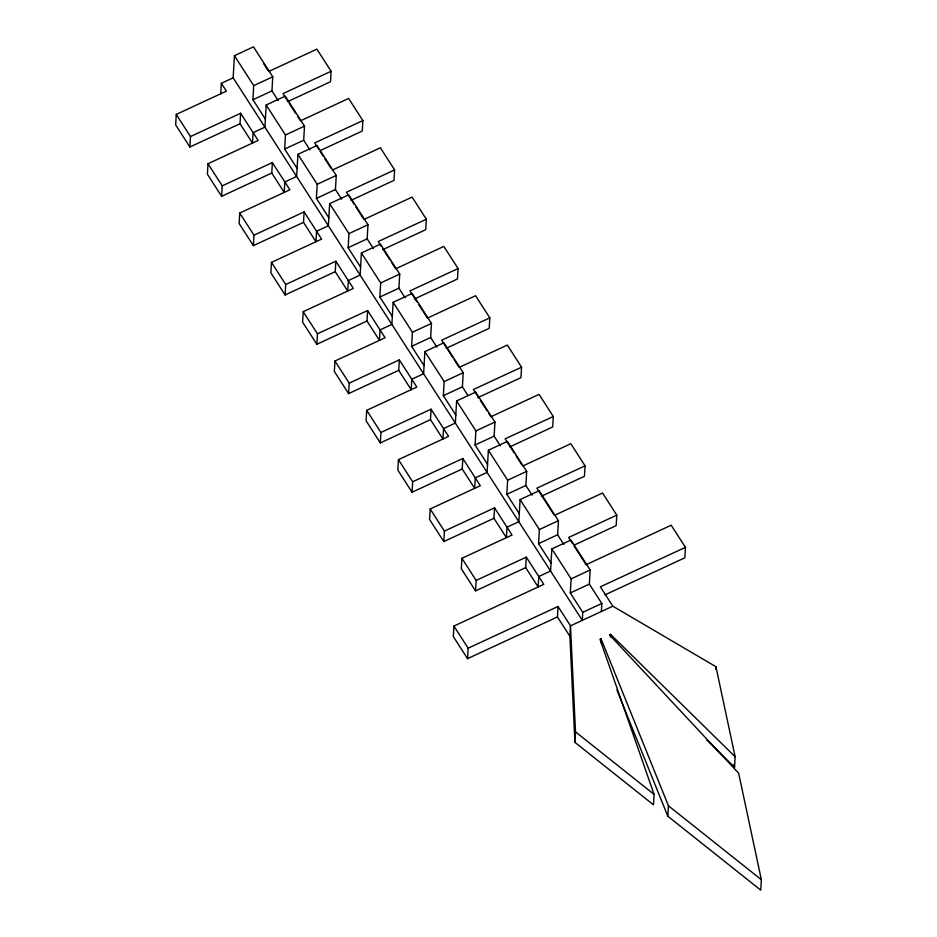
<?xml version="1.0" encoding="UTF-8"?>
<svg xmlns="http://www.w3.org/2000/svg" width="937" height="937" viewBox="0 0 937 937"><rect width="100%" height="100%" fill="white"/><g stroke="black" fill="none" stroke-linecap="round" stroke-linejoin="round"><path stroke-width="1.41" d="M278.184 100.587L271.953 90.912L272.761 76.811L253.482 46.85L234.437 55.693L233.161 77.83L221.355 83.311L226.391 91.135L176.25 114.419L175.652 124.879L189.883 147.004L240.024 123.719L240.633 113.26L190.492 136.544L189.883 147.004M240.633 113.26L258.132 140.456L207.991 163.741L207.393 174.2L221.624 196.325L271.765 173.04L272.374 162.581L222.233 185.854L221.624 196.325M220.745 93.77L221.355 83.311M272.374 162.581L289.873 189.778L239.731 213.062L239.134 223.521L253.365 245.635L303.506 222.362L304.115 211.903L253.974 235.175L253.365 245.635M265.37 119.116L252.908 99.744L253.716 85.654L234.437 55.693M309.924 149.908L303.693 140.222L304.502 126.132L285.223 96.171L266.178 105.014L264.902 127.151L253.095 132.632L252.486 143.092L240.024 123.719M304.115 211.903L321.614 239.099L271.472 262.372L270.875 272.843L285.106 294.956L335.247 271.683L335.856 261.224L285.715 284.497L285.106 294.956M297.111 168.426L284.649 149.065L285.457 134.975L266.178 105.014M341.665 199.23L335.434 189.543L336.242 175.453L316.964 145.493L297.919 154.336L296.642 176.472L284.836 181.942L284.227 192.413L271.765 173.04M335.856 261.224L353.354 288.42L303.213 311.693L302.616 322.152L316.847 344.277L366.988 321.004L367.597 310.545L317.456 333.818L316.847 344.277M328.84 217.747L316.39 198.386L317.198 184.284L297.919 154.336M268.72 71.493L316.893 49.134L331.124 71.259L330.527 81.718L287.565 101.664M373.406 248.551L367.175 238.865L367.983 224.775L348.705 194.814L329.66 203.657L328.383 225.782L316.577 231.263L315.968 241.723L303.506 222.362M367.597 310.545L385.095 337.742L334.954 361.014L334.345 371.474L348.587 393.599L398.729 370.326L399.338 359.867L349.196 383.139L348.587 393.599M360.581 267.068L348.131 247.708L348.939 233.606L329.66 203.657M297.579 116.34L300.461 120.814L348.634 98.455L362.865 120.58L362.268 131.039L320.606 150.377M405.147 297.872L398.916 288.186L399.724 274.084L380.445 244.135L361.401 252.978L360.124 275.103L348.318 280.585L347.709 291.044L335.247 271.683M399.338 359.867L416.836 387.063L366.695 410.336L366.086 420.795L380.328 442.92L430.47 419.647L431.079 409.188L380.926 432.461L380.328 442.92M392.322 316.39L379.86 297.029L380.68 282.927L361.401 252.978M332.202 170.136L380.375 147.777L394.606 169.902L394.008 180.361L351.047 200.307M436.888 347.194L430.657 337.507L431.465 323.406L412.186 293.457L393.142 302.3L391.865 324.425L380.059 329.906L379.45 340.365L366.988 321.004M431.079 409.188L448.577 436.384L398.436 459.657L397.827 470.116L412.069 492.241L462.21 468.968L462.819 458.509L412.667 481.782L412.069 492.241M424.063 365.711L411.601 346.35L412.421 332.248L393.142 302.3M363.943 219.457L412.116 197.098L426.347 219.223L425.749 229.682L382.788 249.617M467.844 395.297L462.398 386.829L463.206 372.727L443.927 342.778L424.883 351.609L423.606 373.746L411.8 379.227L411.191 389.687L398.729 370.326M462.819 458.509L480.318 485.706L430.177 508.978L429.568 519.438L443.81 541.563L493.951 518.29L494.56 507.831L444.407 531.103L443.81 541.563M455.804 415.032L443.342 395.672L444.161 381.57L424.883 351.609M391.361 262.055L395.683 268.778L443.845 246.419L458.088 268.544L457.49 279.003L414.529 298.938M500.37 445.836L494.139 436.15L494.947 422.048L475.668 392.099L456.624 400.931L455.347 423.067L443.541 428.549L442.932 439.008L430.47 419.647M526.289 557.152L525.692 567.611L475.551 590.884L476.148 580.425L526.289 557.152L543.8 584.348L453.906 626.068L453.309 636.528L467.54 658.652L557.433 616.933L558.03 606.473L468.149 648.193L467.54 658.652M494.56 507.831L512.059 535.027L461.918 558.3L461.309 568.759L475.551 590.884M487.545 464.354L475.082 444.993L475.902 430.891L456.624 400.931M423.102 311.377L427.424 318.1L475.586 295.741L489.828 317.866L489.219 328.325L446.27 348.259M532.099 495.158L525.868 485.471L526.688 471.37L507.409 441.409L488.364 450.252L487.088 472.389L475.27 477.87L474.672 488.329L462.21 468.968M519.285 513.675L506.823 494.314L507.643 480.212L488.364 450.252M454.117 359.585L459.165 367.421L507.327 345.062L521.569 367.187L520.96 377.646L478.011 397.581M563.84 544.479L557.609 534.793L558.429 520.691L539.15 490.73L520.105 499.573L518.829 521.71L507.011 527.191L506.413 537.651L493.951 518.29M551.026 562.996L538.564 543.636L539.384 529.534L520.105 499.573M488.739 413.381L490.906 416.742L539.068 394.383L553.31 416.508L552.701 426.967L509.74 446.902M601.355 611.51L601.812 603.475L589.35 584.114L590.169 570.012L570.891 540.052L551.834 548.895L550.569 571.031L538.752 576.513L538.154 586.972L525.692 567.611M233.161 77.83L582.299 620.353L582.767 612.318L570.305 592.957L571.125 578.855L551.834 548.895M706.51 739.68L734.538 767.216L735.135 756.756L610.584 634.361L609.507 634.864L738.649 773.189L761.348 879.691L760.75 890.15L667.823 816.244L668.432 805.785L601.05 638.788L599.973 639.292L654.085 794.377L653.487 804.836L574.908 742.338L569.895 636.293L570.492 625.834L558.03 606.473M522.647 466.064L570.809 443.705L585.051 465.83L584.442 476.289L541.481 496.223M574.908 742.338L575.505 731.879L570.492 625.834L612.821 606.18L715.938 666.699L735.135 756.756M600.828 642.712L601.05 638.788M585.051 465.83L536.878 488.177L554.388 515.373L602.55 493.026L616.792 515.139L616.183 525.61L574.533 544.936M610.444 636.984L610.584 634.361M574.076 545.978L586.129 564.695L671.197 525.212L685.439 547.337L684.83 557.796L604.997 594.854M715.786 669.311L715.938 666.699M253.716 85.654L272.761 76.811M252.908 99.744L271.953 90.912M331.124 71.259L282.962 93.618L287.636 100.88M285.457 134.975L304.502 126.132M284.649 149.065L303.693 140.222M362.865 120.58L314.703 142.939L318.592 148.983M317.198 184.284L336.242 175.453M316.39 198.386L335.434 189.543M394.606 169.902L346.444 192.261L354.233 204.36M348.939 233.606L367.983 224.775M348.131 247.708L367.175 238.865M426.347 219.223L378.185 241.582L381.3 246.419M380.68 282.927L399.724 274.084M379.86 297.029L398.916 288.186M458.088 268.544L409.926 290.903L416.93 301.796M412.421 332.248L431.465 323.406M411.601 346.35L430.657 337.507M489.828 317.866L441.667 340.225L452.559 357.161M444.161 381.57L463.206 372.727M443.342 395.672L462.398 386.829M521.569 367.187L473.396 389.546L478.854 398.014M475.902 430.891L494.947 422.048M475.082 444.993L494.139 436.15M553.31 416.508L505.137 438.856L514.483 453.379M507.643 480.212L526.688 471.37M506.823 494.314L525.868 485.471M539.384 529.534L558.429 520.691M538.564 543.636L557.609 534.793M616.792 515.139L568.618 537.498L572.519 543.554M571.125 578.855L590.169 570.012M570.305 592.957L589.35 584.114M685.439 547.337L600.359 586.82L612.821 606.18M582.767 612.318L601.812 603.475M575.505 731.879L654.085 794.377M668.432 805.785L761.348 879.691M263.684 63.657L268.005 70.369M289.193 103.304L295.424 112.979M320.149 151.407L323.265 156.245M324.823 158.669L330.761 167.899M355.791 206.784L363.228 218.333M382.858 248.844L389.862 259.736M418.488 304.209L422.376 310.264M480.412 400.427L485.085 407.689M485.858 408.907L487.299 411.144M516.041 455.804L521.921 464.939M557.433 616.933L569.895 636.293M176.25 114.419L190.492 136.544M207.991 163.741L222.233 185.854M239.731 213.062L253.974 235.175M271.472 262.372L285.715 284.497M303.213 311.693L317.456 333.818M334.954 361.014L349.196 383.139M366.695 410.336L380.926 432.461M398.436 459.657L412.667 481.782M430.177 508.978L444.407 531.103M461.918 558.3L476.148 580.425M453.906 626.068L468.149 648.193M616.886 689.983L667.823 816.244M733.929 764.358L734.538 767.216"/></g></svg>
